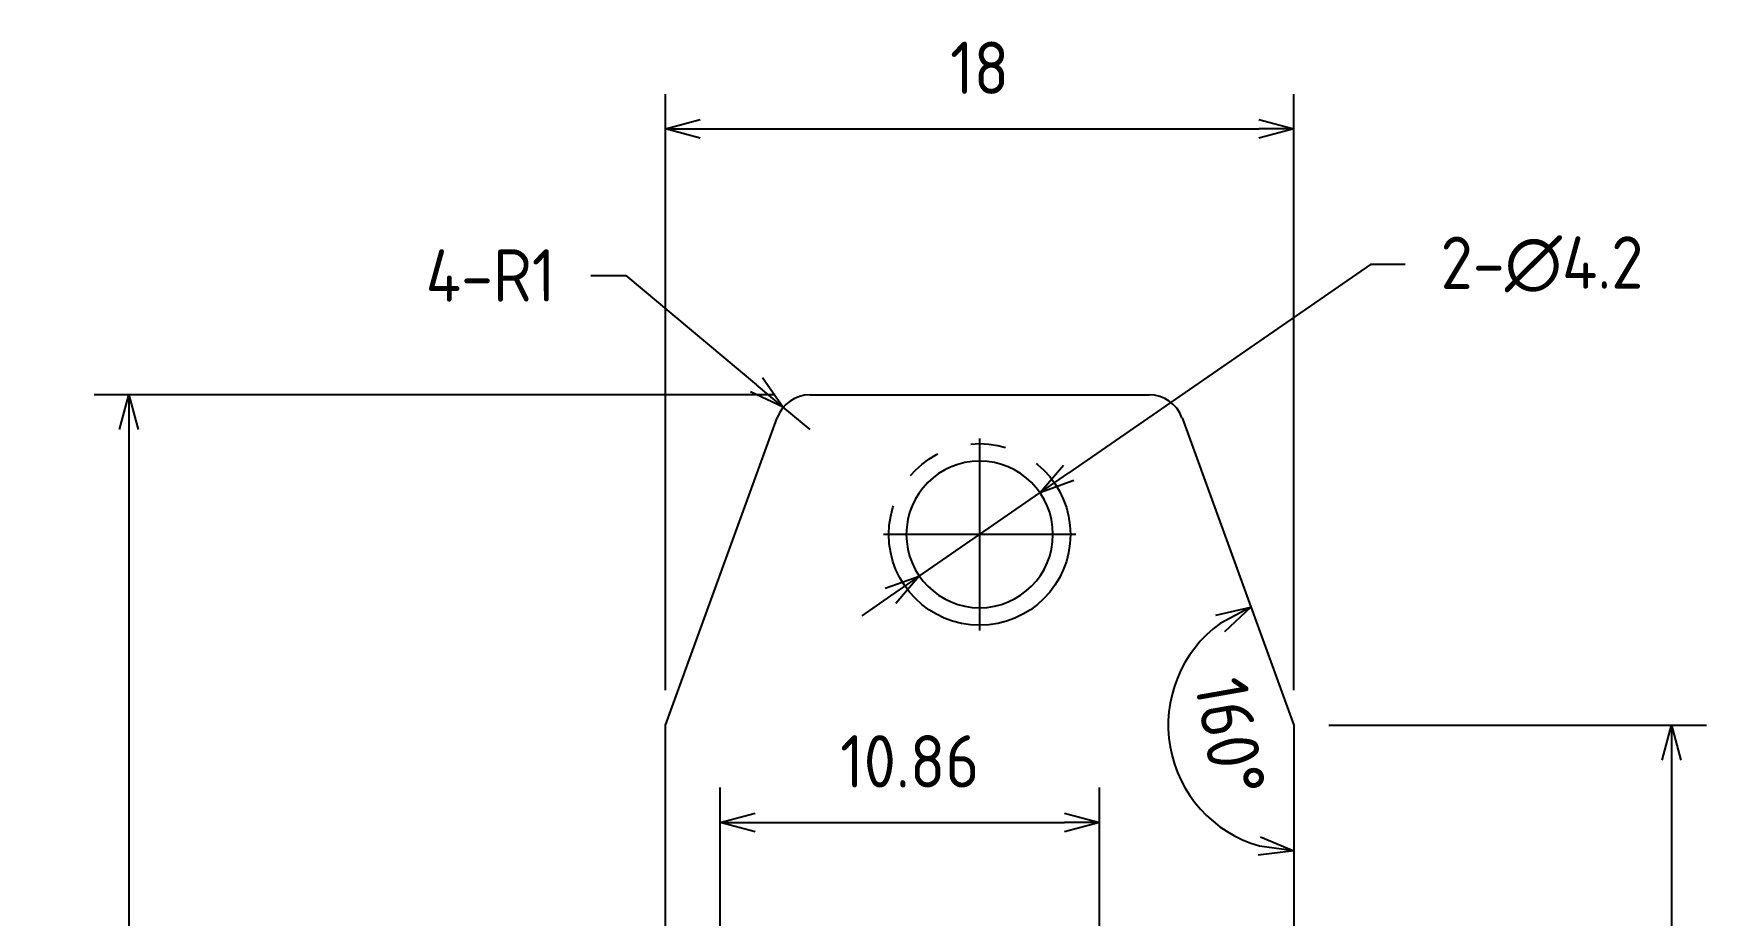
# Model space of a CAD drawing. Header units: inches. Extents: x 125 to 991, y -92 to 487.
# Drawn here: x 314.82 to 362.73, y 101.15 to 126.41 of the extents above; entities that cross this region are included whole.
import ezdxf

# ---------------------------------------------------------------- set-up
doc = ezdxf.new("R2010")
doc.units = ezdxf.units.IN
doc.linetypes.add('CENTER_DASH_DASH', pattern=[14, 9, -1, 1, -1, 1, -1])
doc.linetypes.add('DOT_CENTER', pattern=[14, 12, -1, 0, -1])
doc.layers.add('1', color=7, linetype='Continuous')
doc.styles.add('ISO Dim', font='isocp.shx')
doc.dimstyles.new('ISO-25', dxfattribs={"dimtxt": 2.4, "dimasz": 2, "dimexe": 0.5, "dimexo": 0.5, "dimgap": 1, "dimtad": 1, "dimdsep": 46, "dimtxsty": 'Standard', "dimcen": 1.5, "dimclrd": 5, "dimclre": 5, "dimadec": 1, "dimazin": 0, "dimtfac": 1, "dimtmove": 0, "dimatfit": 3, "dimfxl": 1, "dimarcsym": 0})

# ---------------------------------------------------------------- blocks, each defined once
blk = doc.blocks.new('_Open30')
at = {"color": 0, "linetype": 'ByBlock', "lineweight": -2}
for p, q in [((-1, 0.268), (0, 0)), ((0, 0), (-1, -0.268)), ((0, 0), (-1, 0))]:
    blk.add_line(p, q, dxfattribs=at)
blk = doc.blocks.new('*D106')
at = {"color": 5, "lineweight": -2}
for p, q in [((353.103, 119.798), (344.463, 113.826)), ((354.103, 119.798), (353.103, 119.798)), ((340.185, 110.87), (343.64, 113.258)), ((339.363, 110.301), (338.54, 109.732))]:
    blk.add_line(p, q, dxfattribs=at)
at = {"layer": 'Defpoints', "color": 0}
for p in [(343.64, 113.258), (340.185, 110.87)]:
    blk.add_point(p, dxfattribs=at)
at = {"color": 5, "lineweight": -2}
for p, rotation in [((343.64, 113.258), 214.6522463676176), ((340.185, 110.87), 34.65224636761766)]:
    blk.add_blockref('_Open30', p, dxfattribs=dict(at, rotation=rotation))
at = {"color": 0, "insert": (358.017, 119.798), "char_height": 1.5, "attachment_point": 5, "rotation": 0.1, "style": 'ISO Dim'}
blk.add_mtext('2-∅4.2', dxfattribs=at)
blk = doc.blocks.new('*D109')
at = {"color": 5, "lineweight": -2}
for p, q in [((334.483, 99.934), (334.483, 104.815)), ((345.343, 99.934), (345.343, 104.815)), ((335.483, 103.815), (344.343, 103.815))]:
    blk.add_line(p, q, dxfattribs=at)
at = {"layer": 'Defpoints', "color": 0}
for p in [(345.343, 103.815), (334.483, 98.934), (345.343, 98.934)]:
    blk.add_point(p, dxfattribs=at)
at = {"color": 5, "lineweight": -2, "rotation": 180}
blk.add_blockref('_Open30', (334.483, 103.815), dxfattribs=at)
at = {"color": 5, "lineweight": -2}
blk.add_blockref('_Open30', (345.343, 103.815), dxfattribs=at)
at = {"color": 0, "insert": (339.913, 105.565), "char_height": 1.5, "attachment_point": 5, "style": 'ISO Dim'}
blk.add_mtext('10.86', dxfattribs=at)
blk = doc.blocks.new('*D112')
at = {"color": 5, "lineweight": -2}
for p, q in [((332.913, 107.601), (332.913, 124.676)), ((350.913, 107.601), (350.913, 124.676)), ((333.913, 123.676), (349.913, 123.676))]:
    blk.add_line(p, q, dxfattribs=at)
at = {"layer": 'Defpoints', "color": 0}
for p in [(350.913, 123.676), (332.913, 106.601), (350.913, 106.601)]:
    blk.add_point(p, dxfattribs=at)
at = {"color": 5, "lineweight": -2, "rotation": 180}
blk.add_blockref('_Open30', (332.913, 123.676), dxfattribs=at)
at = {"color": 5, "lineweight": -2}
blk.add_blockref('_Open30', (350.913, 123.676), dxfattribs=at)
at = {"color": 0, "insert": (341.913, 125.426), "char_height": 1.5, "attachment_point": 5, "style": 'ISO Dim'}
blk.add_mtext('18', dxfattribs=at)
blk = doc.blocks.new('*D113')
at = {"color": 5, "lineweight": -2}
for p, q in [((336.057, 116.064), (316.55, 116.064)), ((317.55, 115.064), (317.55, 61.064)), ((336.057, 60.064), (316.55, 60.064))]:
    blk.add_line(p, q, dxfattribs=at)
at = {"layer": 'Defpoints', "color": 0}
for p in [(337.057, 116.064), (317.55, 60.064), (337.057, 60.064)]:
    blk.add_point(p, dxfattribs=at)
at = {"color": 5, "lineweight": -2}
for p, rotation in [((317.55, 116.064), 90), ((317.55, 60.064), 270)]:
    blk.add_blockref('_Open30', p, dxfattribs=dict(at, rotation=rotation))
at = {"color": 0, "insert": (315.8, 88.064), "char_height": 1.5, "attachment_point": 5, "rotation": 90, "style": 'ISO Dim'}
blk.add_mtext('56', dxfattribs=at)
blk = doc.blocks.new('*D115')
at = {"color": 5, "lineweight": -2}
for p, q in [((330.781, 119.48), (331.781, 119.48)), ((331.781, 119.48), (335.524, 116.347)), ((337.057, 115.064), (336.29, 115.706))]:
    blk.add_line(p, q, dxfattribs=at)
at = {"layer": 'Defpoints', "color": 0}
for p in [(336.29, 115.706), (337.057, 115.064)]:
    blk.add_point(p, dxfattribs=at)
at = {"color": 5, "lineweight": -2, "rotation": 320.0720536045757}
blk.add_blockref('_Open30', (336.29, 115.706), dxfattribs=at)
at = {"color": 0, "insert": (327.906, 119.48), "char_height": 1.5, "attachment_point": 5, "rotation": 0.1, "style": 'ISO Dim'}
blk.add_mtext('4-R1', dxfattribs=at)
blk = doc.blocks.new('*D116')
at = {"color": 5, "lineweight": -2}
for p, q in [((351.913, 106.601), (362.73, 106.601)), ((361.73, 105.601), (361.73, 70.527)), ((351.913, 69.527), (362.73, 69.527))]:
    blk.add_line(p, q, dxfattribs=at)
at = {"layer": 'Defpoints', "color": 0}
for p in [(350.913, 106.601), (350.913, 69.527), (361.73, 69.527)]:
    blk.add_point(p, dxfattribs=at)
at = {"color": 5, "lineweight": -2}
for p, rotation in [((361.73, 106.601), 90), ((361.73, 69.527), 270)]:
    blk.add_blockref('_Open30', p, dxfattribs=dict(at, rotation=rotation))
at = {"color": 0, "insert": (359.98, 88.064), "char_height": 1.5, "attachment_point": 5, "rotation": 90, "style": 'ISO Dim'}
blk.add_mtext('37.07', dxfattribs=at)
blk = doc.blocks.new('*D117')
at = {"color": 5, "lineweight": -2}
blk.add_arc((350.913, 106.601), 3.599, 125.9696, 254.0304, dxfattribs=at)
at = {"layer": 'Defpoints', "color": 0}
for p in [(347.708, 115.406), (347.465, 107.633), (350.913, 106.601), (350.913, 106.601), (350.913, 92.266)]:
    blk.add_point(p, dxfattribs=at)
at = {"color": 5, "lineweight": -2}
for p, rotation in [((349.682, 109.983), 27.98481821369685), ((350.913, 103.001), 352.0151817863028)]:
    blk.add_blockref('_Open30', p, dxfattribs=dict(at, rotation=rotation))
at = {"color": 0, "insert": (349.092, 106.28), "char_height": 1.5, "attachment_point": 5, "rotation": 280, "style": 'ISO Dim'}
blk.add_mtext('160°', dxfattribs=at)

msp = doc.modelspace()

# ---------------------------------------------------------------- linework, layer by layer
at = {"color": 7, "linetype": 'Continuous'}
for p, q in [((337.057, 116.064), (346.768, 116.064)), ((332.913, 106.601), (336.118, 115.406)), ((347.708, 115.406), (350.913, 106.601)), ((332.913, 69.527), (332.913, 106.601)), ((350.913, 106.601), (350.913, 92.266))]:
    msp.add_line(p, q, dxfattribs=at)
at = {"color": 30, "linetype": 'CENTER_DASH_DASH'}
msp.add_circle((341.913, 112.064), 2.6, dxfattribs=at)
at = {"color": 7, "linetype": 'Continuous'}
for centre, radius, start, end in [((337.057, 115.064), 1, 90, 160), ((346.768, 115.064), 1, 20, 90), ((341.913, 112.064), 2.1, 0, 180), ((341.913, 112.064), 2.1, 180, 0)]:
    msp.add_arc(centre, radius, start, end, dxfattribs=at)
at = {"layer": '1', "color": 30, "linetype": 'DOT_CENTER'}
for p, q in [((341.913, 114.814), (341.913, 109.314)), ((344.663, 112.064), (339.163, 112.064))]:
    msp.add_line(p, q, dxfattribs=at)

# ---------------------------------------------------------------- dimensions: what is measured, and where the dimension line sits
for base, p1, p2, override, picture, middle in [((350.913, 123.676), (332.913, 106.601), (350.913, 106.601), {"dimtxt": 1.5, "dimasz": 1, "dimexe": 1, "dimexo": 1, "dimtxsty": 'ISO Dim', "dimblk1": 'Open30', "dimblk2": 'Open30', "dimsah": 1}, '*D112', (341.913, 125.426)), ((345.343, 103.815), (334.483, 98.934), (345.343, 98.934), {"dimtxt": 1.5, "dimasz": 1, "dimexe": 1, "dimexo": 1, "dimdec": 2, "dimtxsty": 'ISO Dim', "dimblk1": 'Open30', "dimblk2": 'Open30', "dimsah": 1}, '*D109', (339.913, 105.565))]:
    dim = msp.add_linear_dim(base=base, p1=p1, p2=p2, dimstyle='ISO-25', override=override)
    dim.commit()
    dim.dimension.update_dxf_attribs({"geometry": picture, "text_midpoint": middle})
dim = msp.add_diameter_dim_2p(p1=(340.185, 110.87), p2=(343.64, 113.258), text='2-<>', dimstyle='ISO-25', override={"dimtxt": 1.5, "dimasz": 1, "dimexe": 1, "dimexo": 1, "dimdec": 1, "dimtxsty": 'ISO Dim', "dimblk1": 'Open30', "dimblk2": 'Open30', "dimsah": 1})
dim.commit()
dim.dimension.update_dxf_attribs({"geometry": '*D106', "text_midpoint": (358.017, 119.798), "dimtype": 163, "text_rotation": 0.1})
dim = msp.add_radius_dim(center=(337.057, 115.064), mpoint=(336.29, 115.706), text='4-<>', dimstyle='ISO-25', override={"dimtxt": 1.5, "dimasz": 1, "dimexe": 1, "dimexo": 1, "dimdec": 1, "dimtxsty": 'ISO Dim', "dimblk1": 'Open30', "dimblk2": 'Open30', "dimsah": 1})
dim.commit()
dim.dimension.update_dxf_attribs({"geometry": '*D115', "text_midpoint": (327.906, 119.48), "dimtype": 164, "text_rotation": 0.1})
for base, p1, p2, picture, middle in [((317.55, 60.064), (337.057, 116.064), (337.057, 60.064), '*D113', (315.8, 88.064)), ((361.73, 69.527), (350.913, 106.601), (350.913, 69.527), '*D116', (359.98, 88.064))]:
    dim = msp.add_linear_dim(base=base, p1=p1, p2=p2, angle=90, dimstyle='ISO-25', override={"dimtxt": 1.5, "dimasz": 1, "dimexe": 1, "dimexo": 1, "dimtxsty": 'ISO Dim', "dimblk1": 'Open30', "dimblk2": 'Open30', "dimsah": 1})
    dim.commit()
    dim.dimension.update_dxf_attribs({"geometry": picture, "text_midpoint": middle})
dim = msp.add_angular_dim_2l(base=(347.465, 107.633), line1=((350.913, 106.601), (350.913, 92.266)), line2=((347.708, 115.406), (350.913, 106.601)), dimstyle='ISO-25', override={"dimtxt": 1.5, "dimasz": 1, "dimexe": 1, "dimexo": 1, "dimtxsty": 'ISO Dim', "dimblk1": 'Open30', "dimblk2": 'Open30', "dimsah": 1, "dimadec": 0})
dim.commit()
dim.dimension.update_dxf_attribs({"geometry": '*D117', "text_midpoint": (347.368, 105.976), "dimtype": 162})

doc.saveas('drawing.dxf')
